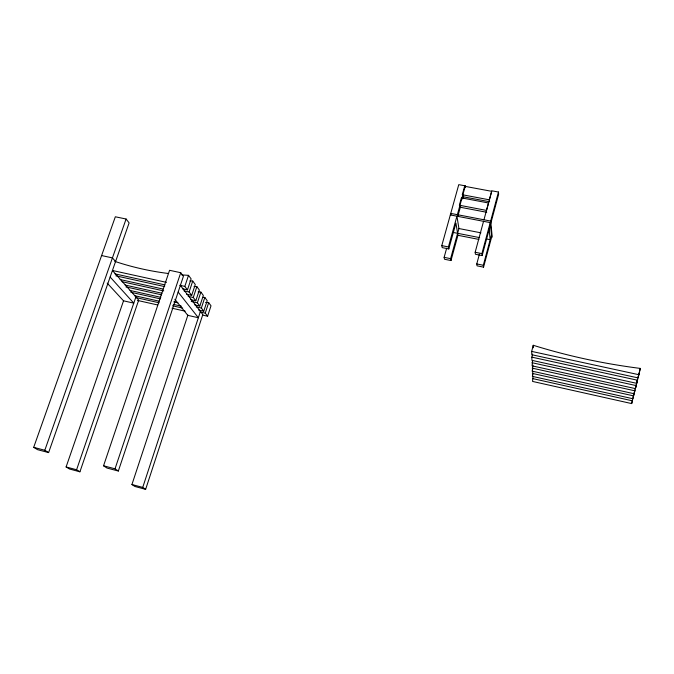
<?xml version="1.0" encoding="UTF-8"?>
<svg xmlns="http://www.w3.org/2000/svg" width="674" height="674" viewBox="0 0 674 674"><rect width="100%" height="100%" fill="white"/><g stroke="black" fill="none" stroke-linecap="round" stroke-linejoin="round"><path stroke-width="1.01" d="M532.966 376.631L532.57 381.433L631.664 403.583L634.942 389.909M532.822 371.475L532.418 376.378L632.869 398.73L636.231 384.761L635.489 387.727M532.519 360.725L532.106 365.847L635.397 388.612L637.545 379.462L636.787 382.52M532.612 354.111L531.853 357.144L531.946 360.363L636.719 383.329L640.3 368.408A540.733 435.909 -5.2 0 1 533.227 345.273L531.685 351.407L531.778 354.718L638.067 377.895L640.3 368.408M633.231 396.784L633.695 394.913M638.118 377.162L638.901 374.019M631.664 403.583L632.355 400.811L532.485 378.544M635.397 388.612L636.146 385.595L532.013 362.713M636.719 383.329L637.486 380.229L531.853 357.144M532.182 368.139L634.849 390.81L634.116 393.742L532.266 371.18L532.915 365.19M532.266 371.18L532.755 369.226M532.418 376.378L532.907 374.449M483.544 221.325L475.162 252.27L475.431 254.258L482.137 255.598L481.902 253.618L498.465 192.031L491.801 190.793L483.957 219.783M482.137 255.598L498.634 194.222L498.465 192.031M479.416 254.123L476.771 263.938L477.024 265.826L483.561 267.148L483.325 265.261L491.464 234.889M483.561 267.148L491.666 236.877M489.4 199.833L491.7 191.315L464.613 186.277L462.271 194.735L489.4 199.833L489.585 201.745L462.549 196.656M446.651 248.243L444.124 257.35L444.503 259.254L450.973 260.56L450.611 258.656L458.918 228.537L456.938 216.202L448.421 246.945L448.8 248.933L442.186 247.611L441.782 245.622L458.758 184.651L465.33 185.872L465.532 187.338M450.973 260.56L457.932 235.293L455.927 223.145L448.8 248.933M457.36 214.669L465.33 185.872M457.966 215.781L460.704 205.89M462.625 198.965L463.442 195.991M198.687 310.057L203.759 311.194L207.204 300.663L204.829 297.436A278.151 235.58 -25 0 1 202.975 297.318M187.92 315.036L131.935 484.522L134.901 486.476L145.635 489.349L202.823 314.514L180.371 285.422M208.679 302.651L211.004 305.794L207.609 316.224L205.25 313.14L208.679 302.651A275.169 233.693 -25 0 1 205.545 302.441M200.894 292.103L203.329 295.406L199.833 306.047L197.364 302.82L200.894 292.103A281.193 237.492 -25 0 1 198.089 291.926M203.759 311.194L201.358 308.035L204.829 297.436M145.635 489.349L142.736 487.403L200.431 311.413M186.572 294.252L191.686 295.381L195.283 284.512L192.73 281.058A287.495 241.402 -25.1 0 1 189.866 280.881M196.859 286.652L199.352 290.022L195.805 300.781L193.286 297.47L196.859 286.652A284.31 239.43 -25.1 0 1 194.028 286.467M182.359 288.733L187.473 289.862L191.121 278.876L188.509 275.337A290.747 243.398 -25.1 0 1 181.753 274.874M191.686 295.381L189.108 292.002L192.73 281.058M118.338 471.042L183.421 276.298L180.733 272.717L169.57 270.299L103.543 465.785L106.939 468.026L118.338 471.042L115.027 468.818L103.543 465.785M187.473 289.862L184.828 286.399L188.509 275.337M115.027 468.818L180.733 272.717M112.432 270.493L138.709 300.082L79.92 471.8L76.592 469.753L135.904 296.931M79.92 471.8L69.498 469.011L66.103 466.956L123.62 300.57M48.612 452.591L44.813 450.266L126.097 219.016L115.33 216.784L33.7 447.334L37.567 449.676L48.612 452.591L129.113 222.9L126.097 219.016M459.651 207.129L486.729 212.285M450.333 214.93L490.234 222.614L491.734 237.534L492.138 236.035L490.655 221.072L450.754 213.405L450.999 214.804M458.918 228.537L480.924 232.833M452.987 232.404L479.627 237.627M486.443 238.967L490.175 239.7L489.13 229.59M457.932 235.293L478.869 239.413M441.782 245.622L448.421 246.945M475.162 252.27L481.902 253.618M444.124 257.35L450.611 258.656M476.771 263.938L483.325 265.261M101.605 255.556L112.432 257.898L115.574 261.537M531.685 351.407L638.868 374.71M112.634 270.535L166.52 282.372M179.739 285.279L184.828 286.399M114.917 273.871L164.987 284.908M115.827 275.826L164.683 286.61M184.019 290.882L189.108 292.002M120.073 279.533L163.041 289.045M121.96 281.656L163.74 290.924M188.189 296.341L193.286 297.47M532.334 373.413L633.585 395.882M125.12 285.06L162.004 293.257M190.683 299.635L195.805 300.781M125.945 286.905L161.659 294.867M191.248 301.455L197.364 302.82M130.057 290.46L160.842 297.335M194.702 304.901L199.833 306.047M130.84 292.263L160.479 298.894M173.757 301.868L177.852 302.778M196.244 306.897L201.358 308.035M134.716 295.709L159.081 301.168M173.302 304.362L181.424 306.181M135.626 297.504L159.174 302.794M172.485 305.785L182.721 308.085M200.127 311.995L205.25 313.14M137.403 300.41L157.75 304.993M171.996 308.203L185.224 311.186M202.52 315.078L207.609 316.224M33.7 447.334L44.813 450.266M66.103 466.956L76.592 469.753M131.935 484.522L142.736 487.403M107.191 283.114L123.536 300.823L133.772 303.14L110.148 277.022M174.827 299.264L187.819 315.356L198.358 317.74L178.147 292.069M533.227 345.273L533.294 347.792M168.39 273.501A290.747 243.398 -25.1 0 1 114.791 261.369M488.549 202.984L486.535 210.414L459.356 205.241L461.404 197.861L488.549 202.984"/></g></svg>
